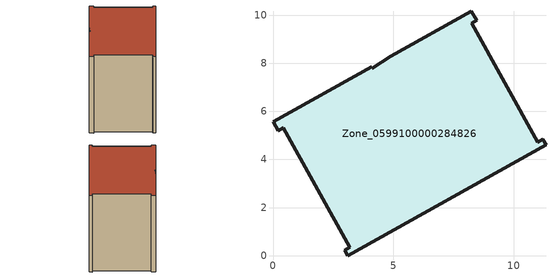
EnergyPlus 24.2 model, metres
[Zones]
Zone_0599100000284826
 floor ground (C_G): 0,5.57 4.09,7.85 4.13,7.79 4.88,8.29 8.24,10.16 8.46,9.78 8.25,9.66 11,4.72 11.21,4.84 11.34,4.61 3.1,0 2.97,0.24 3.18,0.35 0.42,5.31 0.21,5.19 z0
 wall outside (C_F): 11.34,4.61 11.21,4.84 11,4.72 8.25,9.66 8.46,9.78 8.24,10.16 4.88,8.29 4.13,7.79 4.09,7.85 0,5.57 0.21,5.19 0.42,5.31 3.18,0.35 2.97,0.24 3.1,0 11.34,4.61 z0:8.53
 roof outside (C_R): 4.13,7.79 4.09,7.85 0,5.57 0.21,5.19 0.42,5.31 3.18,0.35 2.97,0.24 3.1,0 11.34,4.61 11.21,4.84 11,4.72 8.25,9.66 8.46,9.78 8.24,10.16 4.88,8.29 z8.53
[BUILDING]
Pand.0599100000284826: North Axis=0; Terrain=City; Loads Convergence Tolerance Value=0.04; Temperature Convergence Tolerance Value=0.4; Solar Distribution=FullExterior; Maximum Number of Warmup Days=25; Minimum Number of Warmup Days=1
[Site:Location]
Rotterdam.The.Hague.AP_ZH_NLD Design_Conditions: Latitude=51.96; Longitude=4.45; Time Zone=1; Elevation=-4.5
[SITE:GROUNDTEMPERATURE:BUILDINGSURFACE]
18, 18, 18, 18, 18, 18, 18, 18, 18, 18, 18, 18
[MATERIAL] Thermal Absorptance=0.9; Solar Absorptance=0.7; Visible Absorptance=0.7
Name | Roughness | Thickness | Conductivity | Density | Specific Heat
G.TC.1965-1974 | MediumSmooth | 0.15 | 0.882353 | 540 | 1210
F.TC.1965-1974 | Rough | 0.3 | 0.697674 | 1920 | 840
R.TC.1965-1974 | MediumRough | 0.2 | 0.232558 | 1500 | 1000
[CONSTRUCTION]
C_G: G.TC.1965-1974
C_F: F.TC.1965-1974
C_R: R.TC.1965-1974
[ZONE]
Zone_0599100000284826: Type=1; Multiplier=1; Ceiling Height=Autocalculate; Volume=Autocalculate; Floor Area=autocalculate; Part of Total Floor Area=Yes
[ZONEINFILTRATION:DESIGNFLOWRATE]
Infil_Zone_0599100000284826: Zone or ZoneList or Space or SpaceList=Zone_0599100000284826; Schedule=AlwaysOn; Design Flow Rate Calculation Method=Flow/Area; Flow Rate per Floor Area=0.003; Constant Term Coefficient=1; Temperature Term Coefficient=0; Velocity Term Coefficient=0; Velocity Squared Term Coefficient=0
[HVACTEMPLATE:ZONE:IDEALLOADSAIRSYSTEM]
Zone_0599100000284826: Maximum Heating Supply Air Temperature=50; Minimum Cooling Supply Air Temperature=13; Maximum Heating Supply Air Humidity Ratio=0.0156; Minimum Cooling Supply Air Humidity Ratio=0.0077; Heating Limit=NoLimit; Cooling Limit=NoLimit; Dehumidification Control Type=ConstantSensibleHeatRatio; Cooling Sensible Heat Ratio=0.7; Dehumidification Setpoint=60; Humidification Control Type=None; Humidification Setpoint=30; Outdoor Air Method=None; Outdoor Air Flow Rate per Person=0.00944; Outdoor Air Flow Rate per Zone Floor Area=0; Outdoor Air Flow Rate per Zone=0; Demand Controlled Ventilation Type=None; Outdoor Air Economizer Type=NoEconomizer; Heat Recovery Type=None; Sensible Heat Recovery Effectiveness=0.7; Latent Heat Recovery Effectiveness=0.65
[ZONECONTROL:THERMOSTAT]
ThermostatControl_Zone_0599100000284826: Zone or ZoneList=Zone_0599100000284826; Control Type Schedule=DualSetpointControlType; Control 1=Thermostat_Zone_0599100000284826; Temperature Difference Between Cutout And Setpoint=0
[THERMOSTATSETPOINT:DUALSETPOINT]
Thermostat_Zone_0599100000284826: Heating Setpoint Temperature Schedule=HeatingSetpoint_Zone_0599100000284826; Cooling Setpoint Temperature Schedule=CoolingSetpoint_Zone_0599100000284826
[SCHEDULE:COMPACT]
HeatingSetpoint_Zone_0599100000284826: Through: 12/31, For: AllDays, Until: 24:00, 21
CoolingSetpoint_Zone_0599100000284826: Through: 12/31, For: AllDays, Until: 24:00, 24
DualSetpointControlType: Through: 12/31, For: AllDays, Until: 24:00, 4
AlwaysOn: Through: 12/31, For: AllDays, Until: 24:00, 1
